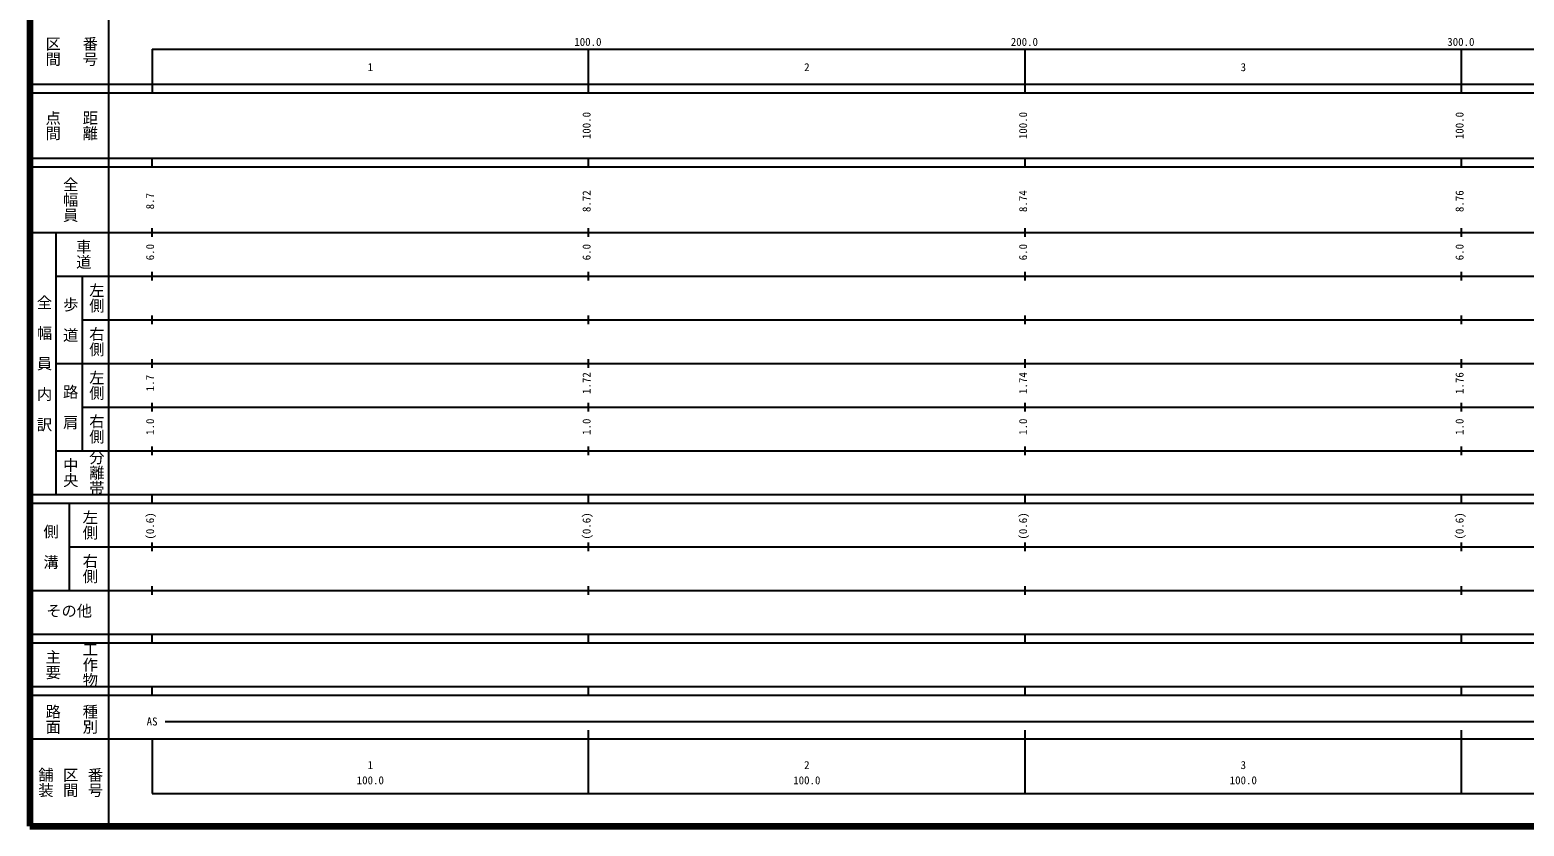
# Model space of a CAD drawing. Units: millimetres on the paper, enlarged 1000 times. Extents: x 40000 to 680000, y 20000 to 380000.
# Drawn here: x 40000 to 382326, y 20000 to 202409 of the extents above; entities that cross this region are included whole.
import ezdxf
from ezdxf.enums import TextEntityAlignment as Align

# ---------------------------------------------------------------- set-up
doc = ezdxf.new("R2010")
doc.units = ezdxf.units.MM
doc.header["$LTSCALE"] = 1000
doc.layers.add('M-TTL', color=2, linetype='Continuous', lineweight=140)
doc.layers.add('M-TTL-BAND', color=7, linetype='Continuous', lineweight=25)
doc.styles.add('@ＭＳ ゴシック', font='')
doc.styles.add('ＭＳ ゴシック', font='')
doc.styles.get('@ＭＳ ゴシック').set_extended_font_data('@MS Gothic')
doc.styles.get('ＭＳ ゴシック').set_extended_font_data('MS Gothic')

msp = doc.modelspace()

# ---------------------------------------------------------------- linework, layer by layer
at = {"layer": 'M-TTL'}
for p, q in [((40000, 380000), (40000, 20000)), ((40000, 20000), (680000, 20000))]:
    msp.add_line(p, q, dxfattribs=at)
at = {"layer": 'M-TTL-BAND'}
for p, q in [((58000, 370000), (58000, 20000)), ((68000, 198000), (579000, 198000)), ((68000, 198000), (68000, 188000)), ((168000, 188000), (168000, 198000)), ((268000, 188000), (268000, 198000)), ((368000, 188000), (368000, 198000)), ((40000, 190000), (579000, 190000)), ((40000, 188000), (579000, 188000)), ((40000, 173000), (579000, 173000)), ((68000, 171000), (68000, 173000)), ((168000, 171000), (168000, 173000)), ((268000, 171000), (268000, 173000)), ((368000, 171000), (368000, 173000)), ((40000, 171000), (579000, 171000)), ((40000, 156000), (579000, 156000)), ((46000, 96000), (46000, 156000)), ((68000, 155000), (68000, 157000)), ((168000, 155000), (168000, 157000)), ((268000, 155000), (268000, 157000)), ((368000, 155000), (368000, 157000)), ((46000, 146000), (579000, 146000)), ((52000, 146000), (52000, 106000)), ((68000, 145000), (68000, 147000)), ((168000, 145000), (168000, 147000)), ((268000, 145000), (268000, 147000)), ((368000, 145000), (368000, 147000)), ((68000, 135000), (68000, 137000)), ((168000, 135000), (168000, 137000)), ((268000, 135000), (268000, 137000)), ((368000, 135000), (368000, 137000)), ((52000, 136000), (579000, 136000)), ((68000, 125000), (68000, 127000)), ((168000, 125000), (168000, 127000)), ((268000, 125000), (268000, 127000)), ((368000, 125000), (368000, 127000)), ((46000, 126000), (579000, 126000)), ((68000, 115000), (68000, 117000)), ((168000, 115000), (168000, 117000)), ((268000, 115000), (268000, 117000)), ((368000, 115000), (368000, 117000)), ((52000, 116000), (579000, 116000)), ((68000, 105000), (68000, 107000)), ((168000, 105000), (168000, 107000)), ((268000, 105000), (268000, 107000)), ((368000, 105000), (368000, 107000)), ((46000, 106000), (579000, 106000)), ((40000, 96000), (579000, 96000)), ((68000, 94000), (68000, 96000)), ((168000, 94000), (168000, 96000)), ((268000, 94000), (268000, 96000)), ((368000, 94000), (368000, 96000)), ((40000, 94000), (579000, 94000)), ((49000, 94000), (49000, 74000)), ((49000, 84000), (579000, 84000)), ((68000, 83000), (68000, 85000)), ((168000, 83000), (168000, 85000)), ((268000, 83000), (268000, 85000)), ((368000, 83000), (368000, 85000)), ((40000, 74000), (579000, 74000)), ((68000, 73000), (68000, 75000)), ((168000, 73000), (168000, 75000)), ((268000, 73000), (268000, 75000)), ((368000, 73000), (368000, 75000)), ((40000, 64000), (579000, 64000)), ((40000, 62000), (579000, 62000)), ((68000, 62000), (68000, 64000)), ((168000, 62000), (168000, 64000)), ((268000, 62000), (268000, 64000)), ((368000, 62000), (368000, 64000)), ((40000, 52000), (579000, 52000)), ((68000, 50000), (68000, 52000)), ((168000, 50000), (168000, 52000)), ((268000, 50000), (268000, 52000)), ((368000, 50000), (368000, 52000)), ((40000, 50000), (579000, 50000)), ((71000, 44000), (565000, 44000)), ((168000, 27500), (168000, 42000)), ((268000, 27500), (268000, 42000)), ((368000, 27500), (368000, 42000)), ((40000, 40000), (579000, 40000)), ((68000, 40000), (68000, 27500)), ((68000, 27500), (579000, 27500))]:
    msp.add_line(p, q, dxfattribs=at)

# ---------------------------------------------------------------- texts
for s, height, rotation, style, p in [('区間', 2566, 270, '@ＭＳ ゴシック', (43250, 201000)), ('番号', 2566, 270, '@ＭＳ ゴシック', (51750, 201000)), ('点間', 2566, 270, '@ＭＳ ゴシック', (43250, 184000)), ('距離', 2566, 270, '@ＭＳ ゴシック', (51750, 184000)), ('100.0', 1833, 90, 'ＭＳ ゴシック', (169000, 177375)), ('100.0', 1833, 90, 'ＭＳ ゴシック', (269000, 177375)), ('100.0', 1833, 90, 'ＭＳ ゴシック', (369000, 177375)), ('全幅員', 2566, 270, '@ＭＳ ゴシック', (47250, 168750)), ('8.7', 1833, 90, 'ＭＳ ゴシック', (69000, 161299)), ('8.72', 1833, 90, 'ＭＳ ゴシック', (169000, 160674)), ('8.74', 1833, 90, 'ＭＳ ゴシック', (269000, 160674)), ('8.76', 1833, 90, 'ＭＳ ゴシック', (369000, 160674)), ('車道', 2566, 270, '@ＭＳ ゴシック', (50250, 154500)), ('6.0', 1833, 90, 'ＭＳ ゴシック', (69000, 149625)), ('6.0', 1833, 90, 'ＭＳ ゴシック', (169000, 149625)), ('6.0', 1833, 90, 'ＭＳ ゴシック', (269000, 149625)), ('6.0', 1833, 90, 'ＭＳ ゴシック', (369000, 149625)), ('左側', 2566, 270, '@ＭＳ ゴシック', (53250, 144500)), ('全\u3000幅\u3000員\u3000内\u3000訳', 2566, 270, '@ＭＳ ゴシック', (41250, 141750)), ('歩\u3000道', 2566, 270, '@ＭＳ ゴシック', (47250, 141250)), ('右側', 2566, 270, '@ＭＳ ゴシック', (53250, 134500)), ('左側', 2566, 270, '@ＭＳ ゴシック', (53250, 124500)), ('1.72', 1833, 90, 'ＭＳ ゴシック', (169000, 119000)), ('1.74', 1833, 90, 'ＭＳ ゴシック', (269000, 119000)), ('1.76', 1833, 90, 'ＭＳ ゴシック', (369000, 119000)), ('路\u3000肩', 2566, 270, '@ＭＳ ゴシック', (47250, 121250)), ('1.7', 1833, 90, 'ＭＳ ゴシック', (69000, 119625)), ('右側', 2566, 270, '@ＭＳ ゴシック', (53250, 114500)), ('1.0', 1833, 90, 'ＭＳ ゴシック', (69000, 109625)), ('1.0', 1833, 90, 'ＭＳ ゴシック', (169000, 109625)), ('1.0', 1833, 90, 'ＭＳ ゴシック', (269000, 109625)), ('1.0', 1833, 90, 'ＭＳ ゴシック', (369000, 109625)), ('中央', 2566, 270, '@ＭＳ ゴシック', (47250, 104500)), ('分離帯', 2566, 270, '@ＭＳ ゴシック', (53250, 106250)), ('側\u3000溝', 2566, 270, '@ＭＳ ゴシック', (42750, 89250)), ('左側', 2566, 270, '@ＭＳ ゴシック', (51750, 92500)), ('(0.6)', 1833, 90, 'ＭＳ ゴシック', (69000, 85639)), ('(0.6)', 1833, 90, 'ＭＳ ゴシック', (169000, 85639)), ('(0.6)', 1833, 90, 'ＭＳ ゴシック', (269000, 85639)), ('(0.6)', 1833, 90, 'ＭＳ ゴシック', (369000, 85639)), ('右側', 2566, 270, '@ＭＳ ゴシック', (51750, 82500)), ('工作物', 2566, 270, '@ＭＳ ゴシック', (51750, 62250)), ('主要', 2566, 270, '@ＭＳ ゴシック', (43250, 60500)), ('路面', 2566, 270, '@ＭＳ ゴシック', (43250, 48000)), ('種別', 2566, 270, '@ＭＳ ゴシック', (51750, 48000)), ('舗装', 2566, 270, '@ＭＳ ゴシック', (41583, 33500)), ('区間', 2566, 270, '@ＭＳ ゴシック', (47250, 33500)), ('番号', 2566, 270, '@ＭＳ ゴシック', (52917, 33500))]:
    msp.add_text(s, height=height, rotation=rotation, dxfattribs=dict(at, style=style)).set_placement(p, align=Align.BOTTOM_LEFT)
at = {"layer": 'M-TTL-BAND', "style": 'ＭＳ ゴシック'}
for s, height, p in [('100.0', 1833, (164719, 198195)), ('200.0', 1833, (264719, 198195)), ('300.0', 1833, (364719, 198195)), ('1', 1833, (117375, 192405)), ('2', 1833, (217375, 192405)), ('3', 1833, (317375, 192405)), ('その他', 2566, (43750, 67250)), ('AS', 1833, (66750, 42500)), ('1', 1833, (117375, 32523)), ('2', 1833, (217375, 32523)), ('3', 1833, (317375, 32523)), ('100.0', 1833, (114875, 29033)), ('100.0', 1833, (214875, 29033)), ('100.0', 1833, (314875, 29033))]:
    msp.add_text(s, height=height, dxfattribs=at).set_placement(p, align=Align.BOTTOM_LEFT)

doc.saveas('drawing.dxf')
